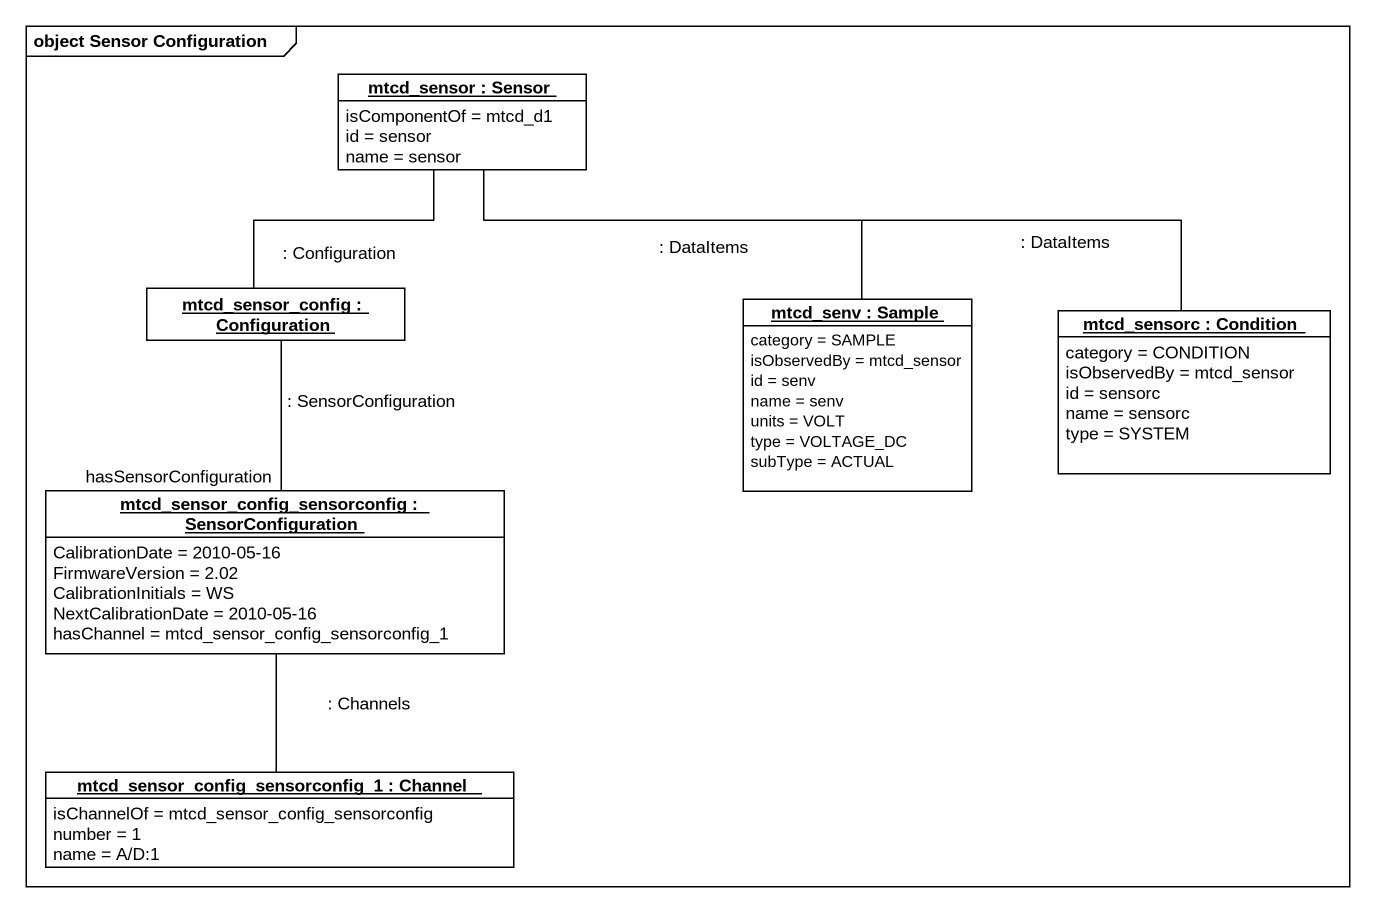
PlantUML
@startuml
mainframe object Sensor Configuration
hide circle
hide empty members
object "mtcd_sensor : Sensor" as mtcd_sensor {
  isComponentOf = mtcd_d1
  id = sensor
  name = sensor
}
object "mtcd_sensor_config : Configuration" as mtcd_sensor_config
object "mtcd_senv : Sample" as mtcd_senv {
  category = SAMPLE
  isObservedBy = mtcd_sensor
  id = senv
  name = senv
  units = VOLT
  type = VOLTAGE_DC
  subType = ACTUAL
}
object "mtcd_sensorc : Condition" as mtcd_sensorc {
  category = CONDITION
  isObservedBy = mtcd_sensor
  id = sensorc
  name = sensorc
  type = SYSTEM
}
object "mtcd_sensor_config_sensorconfig : SensorConfiguration" as mtcd_sensor_config_2 {
  CalibrationDate = 2010-05-16
  FirmwareVersion = 2.02
  CalibrationInitials = WS
  NextCalibrationDate = 2010-05-16
  hasChannel = mtcd_sensor_config_sensorconfig_1
}
object "mtcd_sensor_config_sensorconfig_1 : Channel" as mtcd_sensor_config_3 {
  isChannelOf = mtcd_sensor_config_sensorconfig
  number = 1
  name = A/D:1
}
mtcd_sensor -- mtcd_sensor_config : : Configuration
mtcd_sensor -- mtcd_senv : : DataItems
mtcd_sensor -right- mtcd_sensorc : : DataItems
mtcd_sensor_config -- mtcd_sensor_config_2 : : SensorConfiguration\nhasSensorConfiguration
mtcd_sensor_config_3 -up- mtcd_sensor_config_2 : : Channels
@enduml
